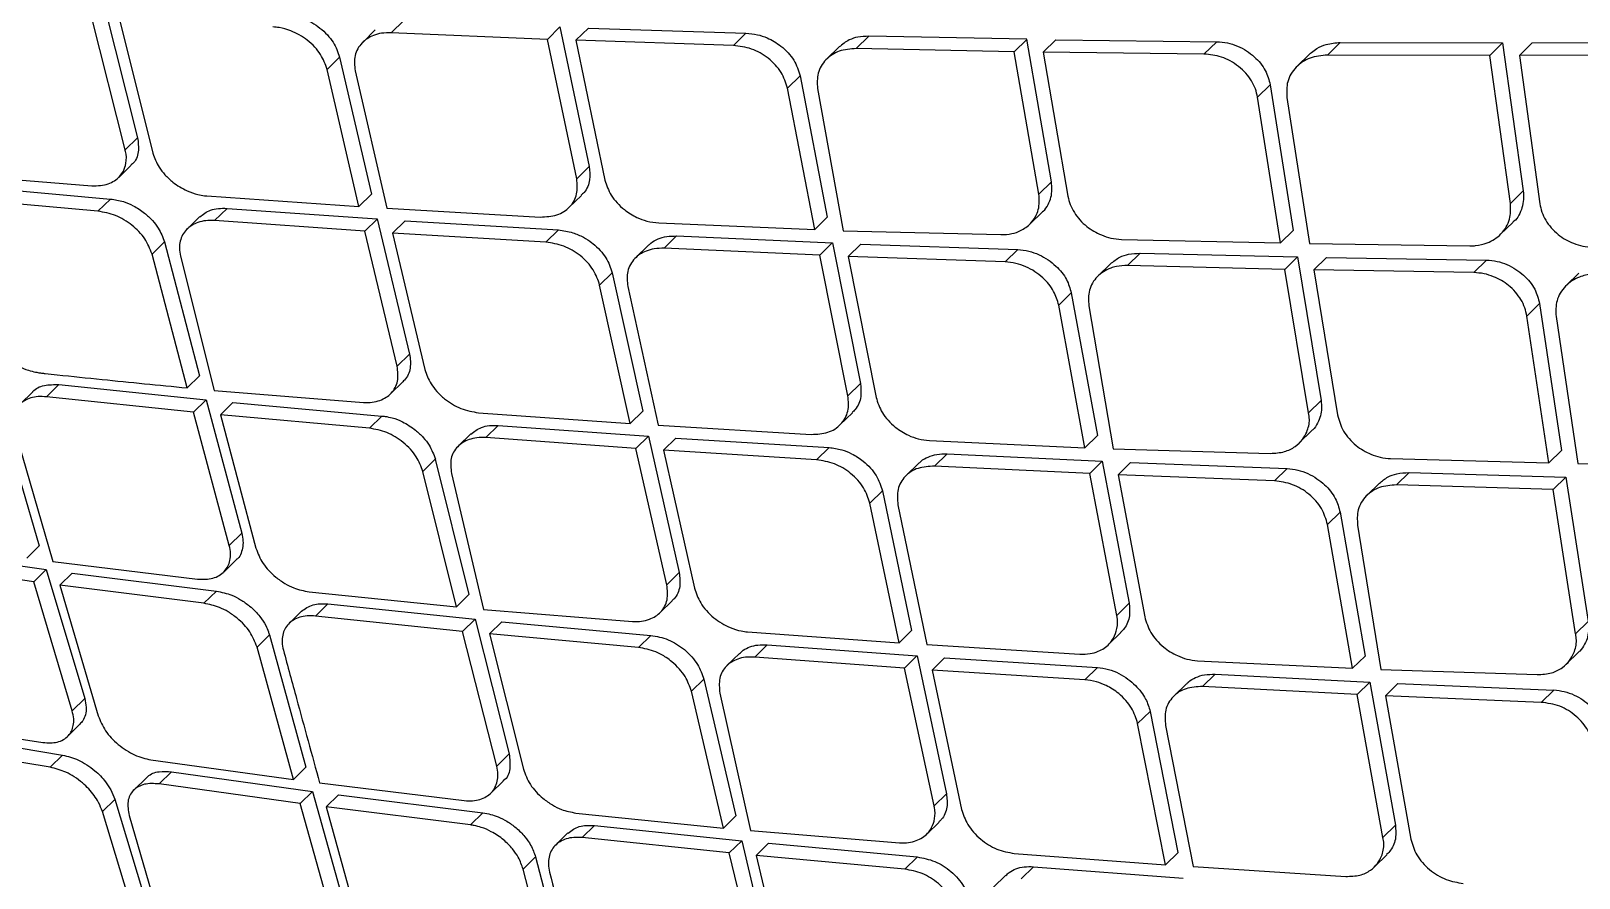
# Model space of a CAD drawing. Extents: x 525 to 613, y 487 to 635.
# Drawn here: x 597.154 to 598.756, y 582.539 to 583.415 of the extents above; entities that cross this region are included whole.
import ezdxf

# ---------------------------------------------------------------- set-up
doc = ezdxf.new("R2010")
doc.units = 0
doc.header["$MEASUREMENT"] = 0
doc.layers.add('1', color=4, linetype='Continuous')
doc.layers.add('STD TEST', color=3, linetype='Continuous')

# ---------------------------------------------------------------- blocks, each defined once
blk = doc.blocks.new('2023 VANGUARD')
at = {"layer": '1', "color": 3, "linetype": 'Continuous', "lineweight": 25}
for p, q in [((28.2915, -9.399), (28.2566, -9.2608)), ((28.2695, -9.2481), (28.3044, -9.3863)), ((28.2853, -9.2626), (28.3202, -9.4024)), ((28.5504, -9.2749), (28.5374, -9.2877)), ((28.567, -9.2778), (28.58, -9.2651)), ((28.7286, -9.2846), (28.567, -9.2778)), ((28.7286, -9.2846), (28.7416, -9.2718)), ((28.7416, -9.2718), (28.772, -9.4161)), ((28.758, -9.2856), (28.7711, -9.2729)), ((28.7711, -9.2729), (28.9341, -9.2781)), ((28.9211, -9.2909), (28.9341, -9.2781)), ((28.759, -9.4288), (28.7286, -9.2846)), ((28.9211, -9.2909), (28.758, -9.2856)), ((28.758, -9.2856), (28.7882, -9.4302)), ((29.0305, -9.2924), (29.0174, -9.3052)), ((29.0483, -9.2942), (29.0613, -9.2814)), ((29.2118, -9.2974), (29.0483, -9.2942)), ((29.2249, -9.2845), (29.0613, -9.2814)), ((29.2118, -9.2974), (29.2249, -9.2846)), ((29.2504, -9.4319), (29.2249, -9.2845)), ((29.2419, -9.2979), (29.255, -9.285)), ((29.255, -9.285), (29.4214, -9.287)), ((29.4082, -9.2999), (29.4214, -9.287)), ((29.5361, -9.3008), (29.5494, -9.2879)), ((29.5494, -9.2879), (29.7174, -9.2883)), ((29.7041, -9.3013), (29.7174, -9.2883)), ((29.7174, -9.2883), (29.7388, -9.4414)), ((29.7347, -9.3012), (29.748, -9.2882)), ((29.748, -9.2882), (29.917, -9.2877)), ((28.5135, -9.303), (28.5005, -9.3157)), ((28.5135, -9.303), (28.5465, -9.4448)), ((29.2373, -9.4447), (29.2118, -9.2974)), ((29.4082, -9.2999), (29.2419, -9.2979)), ((29.2419, -9.2979), (29.2674, -9.4469)), ((29.5176, -9.2998), (29.5044, -9.3128)), ((29.7041, -9.3013), (29.5361, -9.3008)), ((29.7256, -9.4543), (29.7041, -9.3013)), ((29.9037, -9.3007), (29.7347, -9.3012)), ((29.7347, -9.3012), (29.7559, -9.4546)), ((28.5335, -9.4574), (28.5005, -9.3157)), ((28.5296, -9.3172), (28.5623, -9.4592)), ((28.977, -9.3351), (28.9901, -9.3223)), ((28.9901, -9.3223), (29.0183, -9.4687)), ((29.0053, -9.4814), (28.977, -9.3351)), ((29.0082, -9.3355), (29.0348, -9.4825)), ((29.4769, -9.3316), (29.4637, -9.3445)), ((29.4769, -9.3316), (29.5007, -9.4823)), ((29.4876, -9.4952), (29.4637, -9.3445)), ((29.494, -9.3448), (29.5176, -9.4957)), ((28.2915, -9.399), (28.3044, -9.3863)), ((28.2848, -9.4274), (28.2977, -9.4148)), ((28.759, -9.4288), (28.772, -9.4161)), ((28.1023, -9.4237), (28.2569, -9.436)), ((28.1221, -9.4359), (28.2763, -9.4498)), ((29.2373, -9.4447), (29.2504, -9.4319)), ((28.2634, -9.4624), (28.1092, -9.4485)), ((28.2634, -9.4624), (28.2763, -9.4498)), ((28.3762, -9.4466), (28.5335, -9.4574)), ((28.5335, -9.4574), (28.5465, -9.4448)), ((28.7509, -9.4586), (28.7638, -9.446)), ((29.7256, -9.4543), (29.7388, -9.4414)), ((28.3686, -9.4681), (28.3556, -9.4808)), ((28.3841, -9.4721), (28.397, -9.4594)), ((28.397, -9.4594), (28.5525, -9.4704)), ((28.5525, -9.4705), (28.5396, -9.4831)), ((28.5525, -9.4704), (28.586, -9.6101)), ((28.5623, -9.4592), (28.7213, -9.4684)), ((29.0053, -9.4814), (29.0183, -9.4687)), ((29.228, -9.4758), (29.241, -9.463)), ((28.5396, -9.4831), (28.3841, -9.4721)), ((28.5731, -9.6227), (28.5396, -9.4831)), ((28.5683, -9.485), (28.5812, -9.4723)), ((28.727, -9.4944), (28.5683, -9.485)), ((28.5683, -9.485), (28.6018, -9.6262)), ((28.5812, -9.4723), (28.74, -9.4817)), ((28.727, -9.4944), (28.74, -9.4817)), ((28.844, -9.4745), (29.0053, -9.4814)), ((29.0348, -9.4825), (29.1978, -9.4866)), ((29.4876, -9.4952), (29.5007, -9.4823)), ((29.715, -9.4865), (29.7282, -9.4736)), ((28.3193, -9.5067), (28.3321, -9.4941)), ((28.3321, -9.494), (28.3685, -9.6325)), ((28.8328, -9.4979), (28.8198, -9.5106)), ((28.8495, -9.5007), (28.8624, -9.488)), ((29.0106, -9.5079), (28.8495, -9.5007)), ((28.8624, -9.488), (29.0236, -9.4952)), ((29.0106, -9.5079), (29.0235, -9.4952)), ((29.0236, -9.4952), (29.0527, -9.6407)), ((29.0399, -9.5091), (29.0529, -9.4963)), ((29.053, -9.4963), (29.2155, -9.5021)), ((29.2025, -9.5149), (29.2155, -9.5021)), ((29.3229, -9.4915), (29.4876, -9.4952)), ((29.5176, -9.4957), (29.6834, -9.4983)), ((28.3556, -9.6451), (28.3193, -9.5067)), ((28.3488, -9.5088), (28.3835, -9.6478)), ((29.0397, -9.6534), (29.0106, -9.5079)), ((29.0399, -9.5091), (29.0688, -9.6549)), ((29.2025, -9.5149), (29.0399, -9.5091)), ((29.3114, -9.5168), (29.2984, -9.5295)), ((29.3292, -9.5186), (29.3422, -9.5058)), ((29.492, -9.5225), (29.3292, -9.5186)), ((29.3422, -9.5058), (29.5051, -9.5096)), ((29.5051, -9.5096), (29.492, -9.5225)), ((29.5051, -9.5096), (29.5296, -9.6581)), ((29.522, -9.5231), (29.5351, -9.5102)), ((29.5351, -9.5102), (29.7007, -9.513)), ((29.6875, -9.5258), (29.7007, -9.513)), ((28.7827, -9.5388), (28.7957, -9.5261)), ((28.7957, -9.5261), (28.8273, -9.6692)), ((29.5165, -9.6708), (29.492, -9.5225)), ((29.6875, -9.5258), (29.522, -9.5231)), ((29.522, -9.5231), (29.5465, -9.6731)), ((29.7964, -9.5263), (29.7832, -9.5392)), ((28.8144, -9.6819), (28.7827, -9.5388)), ((28.8117, -9.5404), (28.8431, -9.6838)), ((29.2709, -9.5468), (29.2579, -9.5595)), ((29.2709, -9.5468), (29.298, -9.6943)), ((29.285, -9.707), (29.2579, -9.5595)), ((29.289, -9.5601), (29.3144, -9.7082)), ((29.7426, -9.5709), (29.7557, -9.558)), ((29.7557, -9.558), (29.7785, -9.7098)), ((29.7654, -9.7226), (29.7426, -9.5709)), ((29.7727, -9.5713), (29.7953, -9.7233)), ((28.5731, -9.6227), (28.586, -9.6101)), ((28.2101, -9.6543), (28.223, -9.6417)), ((28.223, -9.6417), (28.3752, -9.6576)), ((28.3556, -9.6451), (28.3685, -9.6325)), ((28.5661, -9.6514), (28.5789, -9.6388)), ((29.0527, -9.6407), (29.0397, -9.6534)), ((28.1958, -9.6491), (28.1829, -9.6618)), ((28.3623, -9.6702), (28.2101, -9.6543)), ((28.3623, -9.6702), (28.3752, -9.6576)), ((28.3752, -9.6576), (28.4122, -9.7954)), ((28.3835, -9.6478), (28.5381, -9.6601)), ((28.403, -9.6603), (28.3901, -9.6729)), ((28.403, -9.6603), (28.5572, -9.6742)), ((29.5165, -9.6708), (29.5296, -9.6581)), ((28.163, -9.6732), (28.2026, -9.8084)), ((28.3993, -9.808), (28.3623, -9.6702)), ((28.5443, -9.6868), (28.3901, -9.6729)), ((28.3901, -9.6729), (28.4269, -9.811)), ((28.5443, -9.6868), (28.5572, -9.6742)), ((28.6573, -9.6708), (28.8144, -9.6819)), ((28.8144, -9.6819), (28.8273, -9.6692)), ((29.0314, -9.6834), (29.0443, -9.6708)), ((28.1774, -9.689), (28.2167, -9.8246)), ((28.6493, -9.6927), (28.6363, -9.7054)), ((28.6649, -9.6966), (28.6777, -9.684)), ((28.6777, -9.684), (28.8331, -9.6952)), ((28.8431, -9.6838), (29.0018, -9.6932)), ((29.285, -9.707), (29.298, -9.6943)), ((29.5069, -9.7021), (29.52, -9.6893)), ((28.8202, -9.7078), (28.6649, -9.6966)), ((28.8202, -9.7078), (28.8331, -9.6952)), ((28.8522, -9.8489), (28.8202, -9.7078)), ((28.8331, -9.6952), (28.8651, -9.8362)), ((28.8488, -9.7097), (28.8617, -9.6971)), ((28.8488, -9.7097), (28.8809, -9.8524)), ((29.0073, -9.7195), (28.8488, -9.7097)), ((28.8617, -9.6971), (29.0202, -9.7068)), ((29.0073, -9.7195), (29.0202, -9.7068)), ((29.1241, -9.6997), (29.285, -9.707)), ((29.3144, -9.7082), (29.4768, -9.7129)), ((29.7654, -9.7226), (29.7785, -9.7098)), ((28.5997, -9.7316), (28.6125, -9.719)), ((28.6125, -9.7189), (28.6473, -9.859)), ((29.1127, -9.7233), (29.0997, -9.736)), ((29.1294, -9.7261), (29.1423, -9.7134)), ((29.29, -9.7337), (29.1294, -9.7261)), ((29.1423, -9.7134), (29.303, -9.721)), ((29.29, -9.7337), (29.303, -9.721)), ((29.303, -9.721), (29.3308, -9.8678)), ((29.3323, -9.7223), (29.3193, -9.735)), ((29.3323, -9.7223), (29.4943, -9.7286)), ((29.6014, -9.7183), (29.7654, -9.7226)), ((29.7953, -9.7233), (29.9603, -9.7266)), ((28.6345, -9.8716), (28.5997, -9.7316)), ((28.6292, -9.7337), (28.6623, -9.8742)), ((29.3179, -9.8805), (29.29, -9.7337)), ((29.4813, -9.7413), (29.3193, -9.735)), ((29.3193, -9.735), (29.3469, -9.882)), ((29.4813, -9.7413), (29.4943, -9.7286)), ((29.6075, -9.7455), (29.6205, -9.7327)), ((29.6205, -9.7327), (29.7827, -9.7373)), ((29.7827, -9.7373), (29.7696, -9.7501)), ((29.7827, -9.7373), (29.8061, -9.8868)), ((29.0754, -9.7517), (29.0625, -9.7644)), ((29.0754, -9.7517), (29.1056, -9.8962)), ((29.5898, -9.7437), (29.5768, -9.7564)), ((29.7696, -9.7501), (29.6075, -9.7455)), ((29.793, -9.8995), (29.7696, -9.7501)), ((29.0927, -9.9088), (29.0625, -9.7644)), ((29.0914, -9.766), (29.1213, -9.9107)), ((29.5362, -9.7865), (29.5492, -9.7737)), ((29.5492, -9.7737), (29.5751, -9.9225)), ((29.5621, -9.9352), (29.5362, -9.7865)), ((29.5672, -9.7872), (29.5913, -9.9365)), ((28.4122, -9.7954), (28.3993, -9.808)), ((28.0643, -9.8122), (28.2099, -9.833)), ((28.1897, -9.8211), (28.2026, -9.8085)), ((28.3935, -9.8356), (28.4063, -9.823)), ((28.197, -9.8456), (28.0513, -9.8248)), ((28.197, -9.8456), (28.2098, -9.833)), ((28.2099, -9.833), (28.2496, -9.9665)), ((28.2167, -9.8246), (28.3663, -9.8431)), ((28.2239, -9.8492), (28.2368, -9.8366)), ((28.2368, -9.8366), (28.386, -9.8553)), ((28.8522, -9.8489), (28.8651, -9.8362)), ((28.2367, -9.9791), (28.197, -9.8456)), ((28.3731, -9.8679), (28.2239, -9.8492)), ((28.2239, -9.8492), (28.2637, -9.9843)), ((28.3731, -9.8679), (28.386, -9.8553)), ((28.4819, -9.856), (28.6345, -9.8716)), ((28.4886, -9.8811), (28.5014, -9.8685)), ((28.5014, -9.8685), (28.6537, -9.8843)), ((28.6345, -9.8716), (28.6473, -9.859)), ((28.8449, -9.8778), (28.8577, -9.8653)), ((29.3179, -9.8805), (29.3308, -9.8678)), ((28.4741, -9.8761), (28.4612, -9.8888)), ((28.6408, -9.897), (28.4886, -9.8811)), ((28.6408, -9.897), (28.6537, -9.8844)), ((28.6537, -9.8844), (28.689, -10.0238)), ((28.6623, -9.8742), (28.8168, -9.8866)), ((28.6686, -9.8996), (28.6815, -9.8871)), ((28.6815, -9.8871), (28.8356, -9.9011)), ((29.793, -9.8995), (29.8061, -9.8868)), ((28.428, -9.9132), (28.4408, -9.9006)), ((28.4408, -9.9006), (28.4786, -10.0376)), ((28.6762, -10.0364), (28.6408, -9.897)), ((28.6686, -9.8996), (28.7037, -10.0394)), ((28.8228, -9.9137), (28.6686, -9.8996)), ((28.8228, -9.9137), (28.8356, -9.9011)), ((28.9358, -9.8975), (29.0927, -9.9088)), ((29.0927, -9.9088), (29.1056, -9.8962)), ((29.3093, -9.9107), (29.3222, -9.8982)), ((28.4658, -10.0502), (28.428, -9.9132)), ((28.9432, -9.9235), (28.956, -9.9109)), ((28.956, -9.9109), (29.1112, -9.9224)), ((29.1213, -9.9107), (29.2797, -9.9206)), ((29.7832, -9.931), (29.7963, -9.9182)), ((28.9274, -9.9197), (28.9145, -9.9324)), ((29.0983, -9.935), (28.9432, -9.9235)), ((29.1111, -9.9224), (29.0983, -9.935)), ((29.1288, -10.0775), (29.0983, -9.935)), ((29.1112, -9.9224), (29.1417, -10.0649)), ((29.1268, -9.937), (29.1397, -9.9243)), ((29.1397, -9.9243), (29.2979, -9.9344)), ((29.2849, -9.9471), (29.2979, -9.9344)), ((29.4017, -9.9273), (29.5621, -9.9352)), ((29.5621, -9.9352), (29.5751, -9.9225)), ((28.8776, -9.9589), (28.8905, -9.9463)), ((28.8905, -9.9463), (28.9236, -10.0879)), ((29.2849, -9.9471), (29.1268, -9.937)), ((29.1268, -9.937), (29.1574, -10.0811)), ((29.39, -9.9512), (29.377, -9.964)), ((29.4067, -9.954), (29.4197, -9.9413)), ((29.4197, -9.9413), (29.5798, -9.9494)), ((29.5669, -9.9621), (29.5798, -9.9494)), ((29.5798, -9.9494), (29.6064, -10.0975)), ((29.5913, -9.9365), (29.7532, -9.9417)), ((29.5961, -9.9635), (29.609, -9.9508)), ((29.609, -9.9508), (29.7704, -9.9577)), ((28.2367, -9.9791), (28.2496, -9.9665)), ((28.9108, -10.1004), (28.8776, -9.9589)), ((28.9071, -9.961), (28.9387, -10.1031)), ((29.5669, -9.9621), (29.4067, -9.954)), ((29.5934, -10.1102), (29.5669, -9.9621)), ((29.5961, -9.9635), (29.6224, -10.1118)), ((29.7574, -9.9704), (29.5961, -9.9635)), ((29.7574, -9.9704), (29.7704, -9.9577)), ((29.3396, -9.9924), (29.3525, -9.9798)), ((29.3526, -9.9798), (29.3813, -10.1257)), ((28.0621, -9.9895), (28.2064, -10.0119)), ((28.2319, -10.0056), (28.2447, -9.9931)), ((29.3685, -10.1383), (29.3396, -9.9924)), ((29.3684, -9.9942), (29.397, -10.1403)), ((28.2138, -10.0375), (28.0698, -10.0135)), ((28.0827, -10.0009), (28.2267, -10.0249)), ((28.2138, -10.0375), (28.2267, -10.0249)), ((28.3181, -10.0299), (28.4658, -10.0502)), ((28.689, -10.0238), (28.6762, -10.0364)), ((28.3267, -10.0547), (28.3396, -10.0421)), ((28.3396, -10.0421), (28.4855, -10.0625)), ((28.4658, -10.0502), (28.4786, -10.0376)), ((28.3135, -10.0484), (28.3005, -10.0611)), ((28.4727, -10.0751), (28.3267, -10.0547)), ((28.4727, -10.0751), (28.4855, -10.0625)), ((28.4855, -10.0625), (28.5234, -10.1979)), ((28.4928, -10.0537), (28.6425, -10.072)), ((28.6699, -10.0644), (28.6827, -10.0518)), ((28.268, -10.0834), (28.2808, -10.0708)), ((28.2809, -10.0707), (28.3215, -10.205)), ((28.5105, -10.2104), (28.4727, -10.0751)), ((28.4996, -10.0786), (28.5125, -10.0661)), ((28.4996, -10.0786), (28.5375, -10.2156)), ((28.6491, -10.0972), (28.4996, -10.0786)), ((28.5125, -10.0661), (28.6619, -10.0846)), ((29.1288, -10.0775), (29.1417, -10.0649)), ((28.3086, -10.2176), (28.268, -10.0834)), ((28.2956, -10.0873), (28.3347, -10.2221)), ((28.6491, -10.0972), (28.6619, -10.0846)), ((28.7582, -10.0849), (28.9108, -10.1004)), ((28.9108, -10.1004), (28.9236, -10.0879)), ((29.1212, -10.1067), (29.134, -10.0942)), ((28.7499, -10.1055), (28.7371, -10.1181)), ((28.7646, -10.1103), (28.7774, -10.0977)), ((28.9169, -10.1261), (28.7646, -10.1103)), ((28.7774, -10.0977), (28.9297, -10.1135)), ((28.9387, -10.1031), (29.0931, -10.1156)), ((29.6064, -10.0975), (29.5935, -10.1102)), ((28.9169, -10.1261), (28.9297, -10.1135)), ((28.9506, -10.2672), (28.9169, -10.1261)), ((28.9297, -10.1135), (28.9634, -10.2546)), ((28.9575, -10.1162), (28.9447, -10.1288)), ((28.9575, -10.1162), (29.1115, -10.1303)), ((29.2119, -10.1267), (29.3685, -10.1383)), ((29.3685, -10.1383), (29.3814, -10.1257)), ((28.7163, -10.1303), (28.7035, -10.1429)), ((28.7395, -10.2817), (28.7035, -10.1429)), ((28.7163, -10.1303), (28.7523, -10.2691)), ((29.0987, -10.1429), (28.9447, -10.1288)), ((28.9447, -10.1288), (28.9781, -10.2702)), ((29.0987, -10.1429), (29.1115, -10.1304)), ((29.2189, -10.153), (29.2318, -10.1404)), ((29.2318, -10.1404), (29.3866, -10.1521)), ((29.397, -10.1403), (29.555, -10.1505)), ((29.5846, -10.1406), (29.5974, -10.1281)), ((29.2031, -10.1493), (29.1902, -10.1619))]:
    blk.add_line(p, q, dxfattribs=at)
for points, knots in [([(26.924, -9.4849), (26.9705, -9.4722), (27.064, -9.4468), (27.235, -9.3957), (27.4254, -9.3366), (27.6352, -9.2701), (27.8617, -9.1978), (28.1459, -9.1075), (28.4939, -8.9983), (28.9093, -8.8732), (29.3439, -8.7476), (29.6455, -8.6689), (29.7965, -8.6294)], [0, 0, 0, 0, 0.080977, 0.162706, 0.245456, 0.32577, 0.407713, 0.491267, 0.616464, 0.743326, 0.871464, 1, 1, 1, 1]), ([(28.4573, -9.2591), (28.4636, -9.26), (28.4761, -9.2618), (28.4911, -9.2707), (28.5009, -9.2797), (28.5089, -9.2897), (28.5117, -9.2978), (28.5135, -9.303)], [0, 0, 0, 0, 0.250691, 0.500652, 0.636001, 0.764461, 1, 1, 1, 1]), ([(28.5005, -9.3157), (28.4987, -9.3104), (28.4959, -9.3024), (28.4879, -9.2924), (28.478, -9.2833), (28.4652, -9.2761), (28.4527, -9.2725), (28.4466, -9.2719), (28.4443, -9.2717)], [0, 0, 0, 0, 0.236513, 0.364992, 0.500041, 0.749166, 0.908756, 1, 1, 1, 1]), ([(28.567, -9.2778), (28.5636, -9.2778), (28.5571, -9.2779), (28.5463, -9.2809), (28.5376, -9.2865), (28.532, -9.2943), (28.5282, -9.3036), (28.529, -9.3118), (28.5296, -9.3172)], [0, 0, 0, 0, 0.142257, 0.2731568, 0.5001566, 0.6269224, 0.7525806, 1, 1, 1, 1]), ([(28.9341, -9.2781), (28.9381, -9.2785), (28.9455, -9.2792), (28.9579, -9.2835), (28.969, -9.2899), (28.9778, -9.2983), (28.9858, -9.3084), (28.9884, -9.3168), (28.9901, -9.3223)], [0, 0, 0, 0, 0.157993, 0.294592, 0.502882, 0.632667, 0.758855, 1, 1, 1, 1]), ([(28.977, -9.3351), (28.9753, -9.3295), (28.9727, -9.3211), (28.9647, -9.3109), (28.955, -9.3019), (28.94, -9.2933), (28.9274, -9.2917), (28.9211, -9.2909)], [0, 0, 0, 0, 0.243078, 0.370062, 0.500522, 0.749804, 1, 1, 1, 1]), ([(29.0483, -9.2942), (29.0422, -9.2946), (29.0301, -9.2956), (29.0182, -9.3035), (29.0117, -9.312), (29.0075, -9.3218), (29.0079, -9.3301), (29.0082, -9.3355)], [0, 0, 0, 0, 0.249598, 0.499426, 0.630829, 0.758126, 1, 1, 1, 1]), ([(29.0613, -9.2814), (29.0575, -9.2815), (29.0504, -9.2818), (29.0395, -9.2853), (29.0339, -9.2898), (29.0306, -9.2925)], [0, 0, 0, 0, 0.322363, 0.60017, 1, 1, 1, 1]), ([(29.4214, -9.287), (29.4251, -9.2873), (29.4323, -9.2878), (29.4429, -9.2912), (29.4523, -9.2962), (29.4628, -9.3042), (29.4727, -9.3161), (29.4756, -9.3266), (29.4769, -9.3316)], [0, 0, 0, 0, 0.147132, 0.287727, 0.4219, 0.549785, 0.786245, 1, 1, 1, 1]), ([(29.5176, -9.2999), (29.5182, -9.2993), (29.5205, -9.2971), (29.526, -9.2933), (29.5357, -9.2889), (29.5444, -9.2882), (29.5494, -9.2879)], [0, 0, 0, 0, 0.079049, 0.287004, 0.594122, 1, 1, 1, 1]), ([(29.4637, -9.3445), (29.4631, -9.3416), (29.4618, -9.3358), (29.4576, -9.3273), (29.4517, -9.3194), (29.4443, -9.3125), (29.4357, -9.3068), (29.4237, -9.3013), (29.4143, -9.3004), (29.4082, -9.2999)], [0, 0, 0, 0, 0.123877, 0.248443, 0.374008, 0.50468, 0.635032, 0.761088, 1, 1, 1, 1]), ([(29.5361, -9.3008), (29.5299, -9.3014), (29.5175, -9.3027), (29.505, -9.3111), (29.4981, -9.3202), (29.4935, -9.3305), (29.4938, -9.3392), (29.494, -9.3448)], [0, 0, 0, 0, 0.249672, 0.499176, 0.634451, 0.763062, 1, 1, 1, 1]), ([(28.3044, -9.3863), (28.305, -9.3913), (28.3061, -9.4012), (28.3025, -9.4112), (28.2979, -9.4141), (28.2974, -9.4144)], [0, 0, 0, 0, 0.460628, 0.933998, 1, 1, 1, 1]), ([(28.2569, -9.436), (28.26, -9.436), (28.266, -9.4361), (28.2764, -9.4337), (28.2846, -9.4285), (28.2902, -9.4206), (28.2929, -9.4121), (28.2931, -9.4039), (28.2916, -9.3995), (28.2915, -9.399)], [0, 0, 0, 0, 0.133242, 0.261067, 0.499663, 0.625182, 0.774525, 0.975793, 1, 1, 1, 1]), ([(28.3202, -9.4024), (28.322, -9.4073), (28.3248, -9.415), (28.3327, -9.425), (28.3421, -9.4338), (28.354, -9.441), (28.3654, -9.445), (28.3721, -9.4462), (28.3751, -9.4465), (28.3759, -9.4466), (28.3761, -9.4466), (28.3762, -9.4466), (28.3762, -9.4466), (28.3762, -9.4466)], [0, 0, 0, 0, 0.22443, 0.355991, 0.499956, 0.716941, 0.872822, 0.967245, 0.99134, 0.997599, 0.999282, 0.999911, 1, 1, 1, 1]), ([(28.772, -9.4161), (28.7724, -9.4208), (28.7734, -9.4306), (28.7691, -9.4407), (28.7646, -9.4449), (28.7636, -9.4458)], [0, 0, 0, 0, 0.41105, 0.870254, 1, 1, 1, 1]), ([(28.7213, -9.4684), (28.7272, -9.4681), (28.7391, -9.4675), (28.7504, -9.4601), (28.7564, -9.4519), (28.7602, -9.4424), (28.7595, -9.4343), (28.759, -9.4288)], [0, 0, 0, 0, 0.249735, 0.499416, 0.628427, 0.75497, 1, 1, 1, 1]), ([(28.7882, -9.4302), (28.7899, -9.4355), (28.7926, -9.4437), (28.8006, -9.4539), (28.8093, -9.462), (28.8199, -9.4685), (28.8322, -9.4732), (28.8398, -9.474), (28.844, -9.4745)], [0, 0, 0, 0, 0.237467, 0.365724, 0.49983, 0.691263, 0.831063, 1, 1, 1, 1]), ([(29.2409, -9.4628), (29.2412, -9.4626), (29.2439, -9.4608), (29.2469, -9.4556), (29.2513, -9.4458), (29.2508, -9.4374), (29.2504, -9.4319)], [0, 0, 0, 0, 0.032351, 0.290195, 0.537577, 1, 1, 1, 1]), ([(28.2763, -9.4498), (28.2808, -9.4504), (28.2887, -9.4516), (28.3008, -9.4569), (28.3111, -9.4635), (28.3197, -9.4716), (28.3276, -9.4816), (28.3304, -9.4893), (28.3322, -9.494)], [0, 0, 0, 0, 0.184004, 0.325788, 0.500494, 0.645803, 0.777626, 1, 1, 1, 1]), ([(29.1978, -9.4866), (29.2018, -9.4865), (29.2091, -9.4861), (29.2198, -9.4823), (29.2283, -9.4763), (29.234, -9.4685), (29.2381, -9.4586), (29.2377, -9.4502), (29.2374, -9.4447)], [0, 0, 0, 0, 0.165221, 0.303761, 0.500081, 0.633304, 0.761114, 1, 1, 1, 1]), ([(29.2674, -9.4469), (29.2681, -9.4498), (29.2695, -9.4555), (29.2738, -9.4638), (29.2797, -9.4716), (29.2887, -9.4801), (29.2999, -9.4865), (29.3123, -9.4906), (29.3192, -9.4912), (29.3229, -9.4915)], [0, 0, 0, 0, 0.124828, 0.249767, 0.375015, 0.500596, 0.721554, 0.853679, 1, 1, 1, 1]), ([(29.6834, -9.4983), (29.6841, -9.4983), (29.6861, -9.4983), (29.6923, -9.4978), (29.7034, -9.4953), (29.7145, -9.4881), (29.7214, -9.4789), (29.7259, -9.4685), (29.7257, -9.4599), (29.7256, -9.4543)], [0, 0, 0, 0, 0.026857, 0.077648, 0.250598, 0.499463, 0.636584, 0.765781, 1, 1, 1, 1]), ([(29.7388, -9.4414), (29.739, -9.4444), (29.7395, -9.4504), (29.737, -9.4613), (29.7334, -9.47), (29.7284, -9.4732), (29.7281, -9.4734)], [0, 0, 0, 0, 0.248181, 0.492453, 0.968851, 1, 1, 1, 1]), ([(29.7559, -9.4546), (29.7565, -9.4575), (29.7577, -9.4633), (29.7618, -9.4718), (29.7675, -9.4797), (29.7767, -9.4886), (29.7881, -9.4951), (29.8006, -9.4989), (29.8074, -9.4994), (29.8109, -9.4996)], [0, 0, 0, 0, 0.123177, 0.247543, 0.37343, 0.501003, 0.729429, 0.859513, 1, 1, 1, 1]), ([(28.3193, -9.5067), (28.3172, -9.5013), (28.313, -9.4905), (28.2991, -9.4763), (28.2817, -9.4657), (28.2695, -9.4635), (28.2634, -9.4624)], [0, 0, 0, 0, 0.250063, 0.499974, 0.749964, 1, 1, 1, 1]), ([(28.3688, -9.4683), (28.3722, -9.4656), (28.3776, -9.4614), (28.3879, -9.4592), (28.3939, -9.4594), (28.397, -9.4594)], [0, 0, 0, 0, 0.464569, 0.730359, 1, 1, 1, 1]), ([(28.3841, -9.4721), (28.3809, -9.472), (28.3749, -9.4718), (28.3644, -9.4743), (28.354, -9.4807), (28.3485, -9.4909), (28.3474, -9.5007), (28.3483, -9.5061), (28.3488, -9.5088)], [0, 0, 0, 0, 0.134087, 0.262243, 0.500012, 0.745247, 0.871525, 1, 1, 1, 1]), ([(28.74, -9.4817), (28.745, -9.4824), (28.7538, -9.4836), (28.7655, -9.4889), (28.7722, -9.4931), (28.778, -9.4977), (28.7833, -9.5027), (28.7912, -9.5127), (28.7939, -9.5208), (28.7957, -9.5261)], [0, 0, 0, 0, 0.203402, 0.355207, 0.485555, 0.503034, 0.636392, 0.763792, 1, 1, 1, 1]), ([(28.7827, -9.5388), (28.781, -9.5335), (28.7782, -9.5253), (28.7702, -9.5152), (28.7605, -9.5061), (28.7456, -9.4973), (28.7332, -9.4954), (28.727, -9.4944)], [0, 0, 0, 0, 0.238721, 0.36685, 0.500578, 0.749925, 1, 1, 1, 1]), ([(28.8495, -9.5007), (28.846, -9.5008), (28.8394, -9.5008), (28.8286, -9.5039), (28.82, -9.5095), (28.8143, -9.5173), (28.8104, -9.5267), (28.8112, -9.5349), (28.8117, -9.5404)], [0, 0, 0, 0, 0.144943, 0.276738, 0.50013, 0.627808, 0.753783, 1, 1, 1, 1]), ([(28.833, -9.498), (28.8339, -9.4971), (28.8367, -9.4942), (28.8431, -9.4908), (28.8521, -9.4881), (28.8589, -9.4881), (28.8624, -9.488)], [0, 0, 0, 0, 0.134156, 0.410143, 0.698719, 1, 1, 1, 1]), ([(29.2155, -9.5021), (29.2193, -9.5024), (29.2267, -9.5032), (29.2374, -9.507), (29.2469, -9.5123), (29.2572, -9.5206), (29.2667, -9.5322), (29.2696, -9.5421), (29.2709, -9.5467)], [0, 0, 0, 0, 0.152991, 0.29791, 0.43481, 0.563751, 0.797063, 1, 1, 1, 1]), ([(29.2579, -9.5595), (29.2565, -9.5547), (29.2535, -9.5445), (29.2437, -9.5327), (29.2333, -9.5246), (29.2239, -9.5195), (29.2134, -9.5158), (29.2062, -9.5152), (29.2025, -9.5149)], [0, 0, 0, 0, 0.210764, 0.446652, 0.57493, 0.709868, 0.851537, 1, 1, 1, 1]), ([(29.3292, -9.5186), (29.3252, -9.5187), (29.3191, -9.5189), (29.3081, -9.5222), (29.2991, -9.5278), (29.2926, -9.5364), (29.2883, -9.5463), (29.2887, -9.5546), (29.289, -9.5601)], [0, 0, 0, 0, 0.16232, 0.250233, 0.499804, 0.631995, 0.759503, 1, 1, 1, 1]), ([(29.3115, -9.5169), (29.3146, -9.5143), (29.32, -9.5099), (29.3307, -9.5063), (29.3382, -9.506), (29.3422, -9.5058)], [0, 0, 0, 0, 0.374124, 0.658872, 1, 1, 1, 1]), ([(29.7007, -9.513), (29.7043, -9.5132), (29.7115, -9.5138), (29.7218, -9.5172), (29.7312, -9.5222), (29.7416, -9.5302), (29.7516, -9.5422), (29.7544, -9.5529), (29.7557, -9.558)], [0, 0, 0, 0, 0.144953, 0.28398, 0.417204, 0.544767, 0.782469, 1, 1, 1, 1]), ([(29.7426, -9.5709), (29.7419, -9.568), (29.7407, -9.5622), (29.7366, -9.5537), (29.7308, -9.5458), (29.7218, -9.5371), (29.7105, -9.5306), (29.698, -9.5266), (29.6911, -9.5261), (29.6875, -9.5258)], [0, 0, 0, 0, 0.123839, 0.248398, 0.373971, 0.500845, 0.725447, 0.856552, 1, 1, 1, 1]), ([(29.8148, -9.5274), (29.8148, -9.5274), (29.8146, -9.5274), (29.8141, -9.5274), (29.8125, -9.5274), (29.8064, -9.5277), (29.795, -9.5303), (29.7838, -9.5376), (29.7769, -9.5467), (29.7723, -9.5571), (29.7725, -9.5657), (29.7727, -9.5713)], [0, 0, 0, 0, 0.002153, 0.0061082, 0.0194249, 0.0676742, 0.2501264, 0.4993946, 0.6354523, 0.7643021, 1, 1, 1, 1]), ([(28.1476, -9.585), (28.148, -9.5861), (28.149, -9.5893), (28.1519, -9.5956), (28.158, -9.6048), (28.168, -9.6147), (28.1799, -9.6224), (28.1903, -9.6268), (28.1979, -9.6287), (28.2017, -9.6293), (28.2031, -9.6296)], [0, 0, 0, 0, 0.052846, 0.153889, 0.30299, 0.499941, 0.688231, 0.834397, 0.938321, 1, 1, 1, 1]), ([(28.586, -9.6101), (28.5866, -9.615), (28.5877, -9.6251), (28.5835, -9.6346), (28.5794, -9.6381), (28.5788, -9.6387)], [0, 0, 0, 0, 0.449963, 0.91971, 1, 1, 1, 1]), ([(28.2031, -9.6295), (28.2037, -9.6296), (28.2056, -9.6299), (28.2116, -9.6306), (28.2324, -9.6328), (28.2814, -9.6378), (28.3263, -9.6422), (28.3556, -9.6451)], [0, 0, 0, 0, 0.012803, 0.037084, 0.120103, 0.423995, 1, 1, 1, 1]), ([(28.5381, -9.6601), (28.5412, -9.6602), (28.5473, -9.6603), (28.5577, -9.6577), (28.5679, -9.6512), (28.5749, -9.6386), (28.5737, -9.628), (28.5731, -9.6227)], [0, 0, 0, 0, 0.135244, 0.263916, 0.500707, 0.749223, 1, 1, 1, 1]), ([(28.6018, -9.6262), (28.6035, -9.6312), (28.6063, -9.639), (28.6141, -9.6491), (28.624, -9.6585), (28.6389, -9.6676), (28.6512, -9.6698), (28.6573, -9.6708)], [0, 0, 0, 0, 0.227634, 0.358664, 0.500727, 0.750212, 1, 1, 1, 1]), ([(28.1958, -9.6492), (28.1959, -9.6491), (28.1985, -9.6457), (28.2072, -9.6416), (28.2178, -9.6417), (28.223, -9.6417)], [0, 0, 0, 0, 0.005787, 0.51287, 1, 1, 1, 1]), ([(29.0527, -9.6407), (29.0531, -9.6453), (29.054, -9.655), (29.0497, -9.6652), (29.0452, -9.6696), (29.0441, -9.6707)], [0, 0, 0, 0, 0.397944, 0.852826, 1, 1, 1, 1]), ([(28.2101, -9.6543), (28.2072, -9.6542), (28.2014, -9.6538), (28.1913, -9.6557), (28.1813, -9.6616), (28.1764, -9.6714), (28.1756, -9.6808), (28.1768, -9.6863), (28.1774, -9.689)], [0, 0, 0, 0, 0.127348, 0.253245, 0.499893, 0.735335, 0.864115, 1, 1, 1, 1]), ([(29.0018, -9.6932), (29.0077, -9.693), (29.0195, -9.6924), (29.0309, -9.6849), (29.037, -9.6766), (29.0409, -9.6671), (29.0402, -9.6588), (29.0397, -9.6534)], [0, 0, 0, 0, 0.249656, 0.499345, 0.62958, 0.756549, 1, 1, 1, 1]), ([(29.0688, -9.6549), (29.0705, -9.6603), (29.0732, -9.6686), (29.0811, -9.6788), (29.0899, -9.6872), (29.1007, -9.6938), (29.113, -9.6984), (29.1202, -9.6992), (29.1241, -9.6997)], [0, 0, 0, 0, 0.239333, 0.367149, 0.499923, 0.705308, 0.841585, 1, 1, 1, 1]), ([(29.5296, -9.6581), (29.5299, -9.6635), (29.5303, -9.6719), (29.526, -9.6817), (29.5229, -9.687), (29.5202, -9.6889), (29.5199, -9.6891)], [0, 0, 0, 0, 0.457713, 0.70534, 0.965135, 1, 1, 1, 1]), ([(28.5572, -9.6742), (28.5576, -9.6742), (28.5587, -9.6743), (28.5623, -9.6748), (28.5691, -9.6762), (28.58, -9.6804), (28.5912, -9.6876), (28.6002, -9.6961), (28.608, -9.7062), (28.6108, -9.714), (28.6126, -9.7189)], [0, 0, 0, 0, 0.017178, 0.047369, 0.14671, 0.297869, 0.500602, 0.642128, 0.772677, 1, 1, 1, 1]), ([(29.4768, -9.7129), (29.4819, -9.7126), (29.4914, -9.712), (29.5026, -9.7064), (29.5102, -9.6991), (29.5155, -9.6898), (29.5181, -9.6798), (29.5169, -9.6731), (29.5165, -9.6708)], [0, 0, 0, 0, 0.210151, 0.395998, 0.557497, 0.694629, 0.895226, 1, 1, 1, 1]), ([(29.5465, -9.6731), (29.5481, -9.6788), (29.5505, -9.6875), (29.5584, -9.6978), (29.5674, -9.7066), (29.5787, -9.7132), (29.591, -9.7173), (29.5979, -9.7179), (29.6014, -9.7183)], [0, 0, 0, 0, 0.244425, 0.371, 0.50018, 0.724821, 0.856181, 1, 1, 1, 1]), ([(28.5997, -9.7316), (28.5978, -9.7264), (28.5949, -9.7184), (28.587, -9.7084), (28.5773, -9.6993), (28.5625, -9.6902), (28.5504, -9.6879), (28.5443, -9.6868)], [0, 0, 0, 0, 0.237274, 0.365804, 0.500621, 0.750216, 1, 1, 1, 1]), ([(28.6495, -9.693), (28.6529, -9.6903), (28.6582, -9.686), (28.6685, -9.6838), (28.6746, -9.6839), (28.6777, -9.684)], [0, 0, 0, 0, 0.4546771, 0.7246121, 1, 1, 1, 1]), ([(30.4801, -13.1596), (30.0519, -12.7402), (29.3937, -12.0955), (28.1959, -10.9459), (27.4291, -10.2133), (26.8949, -9.7029)], [0, 0, 0, 0, 0.360925, 0.55487, 1, 1, 1, 1]), ([(28.6649, -9.6966), (28.6617, -9.6965), (28.6556, -9.6964), (28.6451, -9.6989), (28.6347, -9.7053), (28.6275, -9.7178), (28.6287, -9.7283), (28.6292, -9.7337)], [0, 0, 0, 0, 0.135971, 0.264876, 0.50069, 0.747833, 1, 1, 1, 1]), ([(29.0202, -9.7068), (29.0246, -9.7074), (29.0324, -9.7084), (29.0446, -9.7134), (29.0548, -9.7199), (29.0631, -9.7279), (29.071, -9.7381), (29.0737, -9.7463), (29.0754, -9.7517)], [0, 0, 0, 0, 0.177496, 0.320282, 0.500926, 0.633442, 0.760916, 1, 1, 1, 1]), ([(26.8663, -9.7116), (26.937, -9.7812), (27.0812, -9.923), (27.2872, -10.1253), (27.4722, -10.3069), (27.6216, -10.4534), (27.7474, -10.5767), (27.8647, -10.6918), (27.9896, -10.8141), (28.1434, -10.965), (28.3305, -11.1483), (28.5539, -11.3673), (28.7978, -11.6064), (29.1727, -11.974), (29.664, -12.4562), (30.258, -13.0407), (30.9241, -13.6973), (31.6654, -14.4298), (32.3021, -15.0605), (32.756, -15.5099), (33.0391, -15.7902), (33.347, -16.0949), (33.6662, -16.4106), (33.8829, -16.6245), (33.9883, -16.7285)], [0, 0, 0, 0, 0.029767, 0.060688, 0.086611, 0.107534, 0.123455, 0.139475, 0.15683, 0.175896, 0.204115, 0.235405, 0.26976, 0.306593, 0.392938, 0.476282, 0.556631, 0.673578, 0.789035, 0.825555, 0.865273, 0.90861, 0.955567, 1, 1, 1, 1]), ([(29.0625, -9.7644), (29.0607, -9.759), (29.058, -9.7507), (29.0501, -9.7405), (29.0405, -9.7313), (29.0258, -9.7224), (29.0134, -9.7205), (29.0073, -9.7195)], [0, 0, 0, 0, 0.240696, 0.368346, 0.500613, 0.7499, 1, 1, 1, 1]), ([(29.1294, -9.7261), (29.1235, -9.7264), (29.1116, -9.727), (29.1002, -9.7345), (29.0941, -9.7428), (29.0902, -9.7523), (29.0909, -9.7606), (29.0914, -9.766)], [0, 0, 0, 0, 0.249689, 0.49936, 0.628322, 0.754861, 1, 1, 1, 1]), ([(29.1129, -9.7234), (29.1137, -9.7226), (29.1164, -9.7197), (29.1227, -9.7163), (29.1318, -9.7135), (29.1388, -9.7134), (29.1423, -9.7134)], [0, 0, 0, 0, 0.117892, 0.397241, 0.691249, 1, 1, 1, 1]), ([(29.5362, -9.7865), (29.5345, -9.7808), (29.532, -9.7722), (29.5242, -9.7618), (29.5147, -9.7527), (29.5, -9.7439), (29.4875, -9.7422), (29.4813, -9.7413)], [0, 0, 0, 0, 0.245744, 0.372149, 0.500747, 0.749895, 1, 1, 1, 1]), ([(29.4943, -9.7286), (29.498, -9.7289), (29.5052, -9.7296), (29.5157, -9.7334), (29.5251, -9.7387), (29.5354, -9.7469), (29.545, -9.7587), (29.5479, -9.7689), (29.5492, -9.7737)], [0, 0, 0, 0, 0.149618, 0.292113, 0.427546, 0.555988, 0.791212, 1, 1, 1, 1]), ([(29.5899, -9.7438), (29.5927, -9.7414), (29.5979, -9.7371), (29.6085, -9.7333), (29.6162, -9.7329), (29.6205, -9.7327)], [0, 0, 0, 0, 0.346753, 0.63818, 1, 1, 1, 1]), ([(29.6075, -9.7455), (29.6015, -9.746), (29.5894, -9.7468), (29.5775, -9.7548), (29.5709, -9.7634), (29.5666, -9.7733), (29.5669, -9.7817), (29.5672, -9.7872)], [0, 0, 0, 0, 0.249719, 0.499151, 0.632688, 0.760764, 1, 1, 1, 1]), ([(28.4122, -9.7954), (28.4128, -9.7981), (28.4139, -9.8036), (28.4128, -9.8132), (28.4105, -9.8206), (28.4063, -9.8229), (28.4063, -9.823)], [0, 0, 0, 0, 0.252566, 0.501932, 0.989036, 1, 1, 1, 1]), ([(28.3663, -9.8431), (28.3719, -9.8431), (28.3831, -9.8433), (28.395, -9.8357), (28.4001, -9.8258), (28.401, -9.8162), (28.3999, -9.8108), (28.3993, -9.808)], [0, 0, 0, 0, 0.25263, 0.499394, 0.738901, 0.866864, 1, 1, 1, 1]), ([(28.4269, -9.811), (28.4289, -9.8163), (28.4331, -9.827), (28.445, -9.8395), (28.4564, -9.8474), (28.4681, -9.8534), (28.4766, -9.855), (28.4819, -9.856)], [0, 0, 0, 0, 0.249635, 0.499222, 0.644571, 0.776627, 1, 1, 1, 1]), ([(28.8651, -9.8362), (28.8656, -9.8411), (28.8667, -9.8511), (28.8625, -9.8608), (28.8583, -9.8645), (28.8576, -9.8651)], [0, 0, 0, 0, 0.437553, 0.903293, 1, 1, 1, 1]), ([(28.8168, -9.8866), (28.82, -9.8867), (28.8261, -9.8868), (28.8365, -9.8842), (28.8468, -9.8776), (28.8539, -9.8649), (28.8528, -9.8542), (28.8522, -9.8489)], [0, 0, 0, 0, 0.137589, 0.267052, 0.50074, 0.751138, 1, 1, 1, 1]), ([(28.8809, -9.8524), (28.8826, -9.8575), (28.8853, -9.8655), (28.8931, -9.8757), (28.8981, -9.8806), (28.9009, -9.8829), (28.906, -9.887), (28.9154, -9.8927), (28.9276, -9.8966), (28.9336, -9.8972), (28.9358, -9.8975)], [0, 0, 0, 0, 0.232184, 0.361864, 0.499924, 0.500138, 0.500167, 0.749334, 0.906248, 1, 1, 1, 1]), ([(28.428, -9.9132), (28.4259, -9.9079), (28.4217, -9.8972), (28.4098, -9.8847), (28.3986, -9.8768), (28.3869, -9.8708), (28.3785, -9.869), (28.3731, -9.8679)], [0, 0, 0, 0, 0.249597, 0.49915, 0.643396, 0.775169, 1, 1, 1, 1]), ([(28.386, -9.8553), (28.3913, -9.8564), (28.3998, -9.8582), (28.4114, -9.8642), (28.4217, -9.8714), (28.4307, -9.8806), (28.4367, -9.8899), (28.4395, -9.8963), (28.4405, -9.8995), (28.4408, -9.9006)], [0, 0, 0, 0, 0.225381, 0.356643, 0.499895, 0.697692, 0.847107, 0.947924, 1, 1, 1, 1]), ([(28.4741, -9.8762), (28.4777, -9.8735), (28.485, -9.8682), (28.4959, -9.8684), (28.5014, -9.8685)], [0, 0, 0, 0, 0.5034107, 1, 1, 1, 1]), ([(29.3309, -9.8678), (29.3312, -9.8722), (29.332, -9.8818), (29.3279, -9.8922), (29.3233, -9.8967), (29.322, -9.898)], [0, 0, 0, 0, 0.381587, 0.831011, 1, 1, 1, 1]), ([(28.4886, -9.8811), (28.4856, -9.881), (28.4798, -9.8806), (28.4696, -9.8826), (28.4596, -9.8886), (28.4545, -9.8985), (28.4536, -9.9081), (28.4547, -9.9136), (28.4553, -9.9164)], [0, 0, 0, 0, 0.128517, 0.254834, 0.50001, 0.737597, 0.865803, 1, 1, 1, 1]), ([(29.2797, -9.9206), (29.2834, -9.9206), (29.2901, -9.9205), (29.3008, -9.9173), (29.3092, -9.9117), (29.3154, -9.9033), (29.3187, -9.894), (29.3192, -9.8853), (29.318, -9.881), (29.3179, -9.8805)], [0, 0, 0, 0, 0.153146, 0.283134, 0.502402, 0.626627, 0.793329, 0.975025, 1, 1, 1, 1]), ([(29.3469, -9.882), (29.3486, -9.8875), (29.3512, -9.8959), (29.359, -9.9062), (29.3679, -9.9149), (29.3788, -9.9216), (29.391, -9.9261), (29.398, -9.9269), (29.4017, -9.9273)], [0, 0, 0, 0, 0.241174, 0.368535, 0.499987, 0.714854, 0.848739, 1, 1, 1, 1]), ([(29.8061, -9.8868), (29.8063, -9.8922), (29.8067, -9.9006), (29.8025, -9.9106), (29.799, -9.9156), (29.7966, -9.9179), (29.7963, -9.9181)], [0, 0, 0, 0, 0.454072, 0.702288, 0.964247, 1, 1, 1, 1]), ([(28.8356, -9.9011), (28.8417, -9.9022), (28.8538, -9.9044), (28.8686, -9.9137), (28.8782, -9.9231), (28.886, -9.9333), (28.8887, -9.9412), (28.8905, -9.9463)], [0, 0, 0, 0, 0.250019, 0.499893, 0.639032, 0.768906, 1, 1, 1, 1]), ([(29.7532, -9.9417), (29.7583, -9.9414), (29.768, -9.9409), (29.7792, -9.9351), (29.7868, -9.9277), (29.792, -9.9182), (29.7944, -9.9084), (29.7934, -9.9017), (29.7931, -9.8995)], [0, 0, 0, 0, 0.213576, 0.401913, 0.564955, 0.702662, 0.901439, 1, 1, 1, 1]), ([(28.4553, -9.9164), (28.4598, -9.9331), (28.4723, -9.9789), (28.4848, -10.0247), (28.4928, -10.0537)], [0, 0, 0, 0, 0.3646985, 1, 1, 1, 1]), ([(28.8776, -9.9589), (28.8758, -9.9538), (28.8731, -9.9458), (28.8653, -9.9356), (28.8585, -9.929), (28.8503, -9.923), (28.8387, -9.9166), (28.8288, -9.9148), (28.8228, -9.9136)], [0, 0, 0, 0, 0.232673, 0.362139, 0.500063, 0.593297, 0.750428, 1, 1, 1, 1]), ([(28.9276, -9.9199), (28.9288, -9.9187), (28.9318, -9.9158), (28.9382, -9.9128), (28.9465, -9.9107), (28.9528, -9.9108), (28.956, -9.9109)], [0, 0, 0, 0, 0.176356, 0.443585, 0.718099, 1, 1, 1, 1]), ([(28.9432, -9.9235), (28.94, -9.9235), (28.9338, -9.9233), (28.9233, -9.9259), (28.9129, -9.9324), (28.9056, -9.945), (28.9066, -9.9556), (28.9071, -9.961)], [0, 0, 0, 0, 0.138351, 0.268064, 0.500747, 0.749544, 1, 1, 1, 1]), ([(29.2979, -9.9344), (29.3017, -9.9349), (29.3092, -9.9358), (29.3201, -9.9402), (29.3295, -9.946), (29.3395, -9.9545), (29.3484, -9.966), (29.3513, -9.9755), (29.3525, -9.9798)], [0, 0, 0, 0, 0.158908, 0.308135, 0.447695, 0.57761, 0.80767, 1, 1, 1, 1]), ([(29.3396, -9.9924), (29.3379, -9.9869), (29.3353, -9.9786), (29.3275, -9.9683), (29.3189, -9.9599), (29.3084, -9.9533), (29.2963, -9.9485), (29.2889, -9.9476), (29.2849, -9.9471)], [0, 0, 0, 0, 0.242285, 0.369251, 0.499846, 0.698207, 0.836269, 1, 1, 1, 1]), ([(29.3902, -9.9513), (29.3909, -9.9506), (29.3934, -9.9478), (29.3996, -9.9444), (29.4088, -9.9414), (29.416, -9.9414), (29.4197, -9.9413)], [0, 0, 0, 0, 0.097489, 0.38103, 0.681849, 1, 1, 1, 1]), ([(28.2496, -9.9665), (28.2502, -9.9695), (28.2516, -9.9754), (28.2506, -9.9832), (28.2483, -9.9891), (28.2457, -9.9918), (28.2446, -9.9929)], [0, 0, 0, 0, 0.287598, 0.561392, 0.821422, 1, 1, 1, 1]), ([(29.4067, -9.954), (29.4008, -9.9543), (29.389, -9.9549), (29.3775, -9.9625), (29.3714, -9.9708), (29.3674, -9.9804), (29.368, -9.9887), (29.3684, -9.9942)], [0, 0, 0, 0, 0.249605, 0.499296, 0.629507, 0.756481, 1, 1, 1, 1]), ([(29.7704, -9.9576), (29.774, -9.958), (29.7811, -9.9587), (29.7914, -9.9625), (29.8006, -9.9676), (29.8109, -9.9759), (29.8206, -9.9879), (29.8234, -9.9984), (29.8248, -10.0033)], [0, 0, 0, 0, 0.146292, 0.286396, 0.420382, 0.548332, 0.785443, 1, 1, 1, 1]), ([(28.2064, -10.0119), (28.2116, -10.0122), (28.2195, -10.0126), (28.2278, -10.0091), (28.2343, -10.004), (28.2379, -9.9965), (28.2386, -9.9873), (28.2373, -9.982), (28.2367, -9.9791)], [0, 0, 0, 0, 0.243314, 0.370158, 0.500178, 0.735573, 0.857057, 1, 1, 1, 1]), ([(29.8118, -10.0161), (29.8102, -10.0104), (29.807, -9.9991), (29.794, -9.9841), (29.7768, -9.973), (29.7639, -9.9712), (29.7574, -9.9704)], [0, 0, 0, 0, 0.242262, 0.488911, 0.741124, 1, 1, 1, 1]), ([(28.2637, -9.9843), (28.2658, -9.9895), (28.2701, -10), (28.2817, -10.0122), (28.2925, -10.0201), (28.3039, -10.0266), (28.3125, -10.0286), (28.3181, -10.0299)], [0, 0, 0, 0, 0.249816, 0.499225, 0.630994, 0.758529, 1, 1, 1, 1]), ([(28.2267, -10.0249), (28.2322, -10.0262), (28.2406, -10.0283), (28.2519, -10.0348), (28.2618, -10.042), (28.2704, -10.051), (28.2773, -10.0613), (28.2796, -10.0674), (28.2809, -10.0707)], [0, 0, 0, 0, 0.238568, 0.366068, 0.498739, 0.703318, 0.840243, 1, 1, 1, 1]), ([(28.689, -10.0238), (28.6896, -10.029), (28.6907, -10.0393), (28.6871, -10.0491), (28.6828, -10.0515), (28.6826, -10.0517)], [0, 0, 0, 0, 0.4890769, 0.9738787, 1, 1, 1, 1]), ([(28.268, -10.0834), (28.2668, -10.0802), (28.2647, -10.0746), (28.2581, -10.0643), (28.2495, -10.0551), (28.2391, -10.0474), (28.2277, -10.041), (28.2193, -10.0389), (28.2138, -10.0375)], [0, 0, 0, 0, 0.152835, 0.272557, 0.499964, 0.632857, 0.760754, 1, 1, 1, 1]), ([(28.3137, -10.0486), (28.3141, -10.0481), (28.3171, -10.0446), (28.3256, -10.0413), (28.3351, -10.0418), (28.3396, -10.0421)], [0, 0, 0, 0, 0.0841687, 0.5704297, 1, 1, 1, 1]), ([(28.6425, -10.072), (28.6455, -10.0722), (28.6512, -10.0725), (28.6614, -10.0706), (28.6715, -10.0645), (28.6767, -10.0544), (28.6777, -10.0446), (28.6767, -10.0392), (28.6762, -10.0364)], [0, 0, 0, 0, 0.129027, 0.255549, 0.500114, 0.74185, 0.868991, 1, 1, 1, 1]), ([(28.7037, -10.0394), (28.7057, -10.0448), (28.7097, -10.0556), (28.7217, -10.0684), (28.7332, -10.0765), (28.7449, -10.0824), (28.7531, -10.0839), (28.7582, -10.0849)], [0, 0, 0, 0, 0.24957, 0.499109, 0.651192, 0.7855, 1, 1, 1, 1]), ([(28.3267, -10.0547), (28.3214, -10.0544), (28.3133, -10.054), (28.3049, -10.0575), (28.2981, -10.0627), (28.2931, -10.0724), (28.2948, -10.0823), (28.2956, -10.0873)], [0, 0, 0, 0, 0.245515, 0.372042, 0.500808, 0.750261, 1, 1, 1, 1]), ([(29.0931, -10.1156), (29.0963, -10.1157), (29.1024, -10.1158), (29.1128, -10.1131), (29.1211, -10.1078), (29.127, -10.0995), (29.1299, -10.0906), (29.1301, -10.0823), (29.129, -10.078), (29.1288, -10.0775)], [0, 0, 0, 0, 0.138877, 0.26639, 0.501194, 0.625734, 0.792267, 0.974134, 1, 1, 1, 1]), ([(29.1417, -10.0649), (29.1422, -10.0696), (29.1432, -10.0795), (29.139, -10.0893), (29.1347, -10.0932), (29.1339, -10.094)], [0, 0, 0, 0, 0.422447, 0.883199, 1, 1, 1, 1]), ([(28.6619, -10.0846), (28.6672, -10.0857), (28.6755, -10.0874), (28.6872, -10.0934), (28.6968, -10.1003), (28.7051, -10.1088), (28.7124, -10.1191), (28.7149, -10.1262), (28.7163, -10.1303)], [0, 0, 0, 0, 0.220384, 0.353899, 0.501997, 0.669236, 0.808112, 1, 1, 1, 1]), ([(29.1574, -10.0811), (29.1591, -10.0864), (29.1618, -10.0945), (29.1696, -10.1048), (29.1791, -10.1141), (29.1937, -10.1234), (29.2058, -10.1256), (29.2119, -10.1267)], [0, 0, 0, 0, 0.236881, 0.365561, 0.500664, 0.750093, 1, 1, 1, 1]), ([(28.7035, -10.1429), (28.702, -10.1388), (28.6996, -10.1317), (28.6923, -10.1213), (28.6831, -10.1119), (28.6717, -10.1043), (28.6613, -10.0999), (28.6539, -10.098), (28.6504, -10.0974), (28.6491, -10.0972)], [0, 0, 0, 0, 0.190542, 0.330549, 0.500115, 0.694294, 0.842433, 0.944356, 1, 1, 1, 1]), ([(28.7646, -10.1103), (28.7616, -10.1101), (28.7558, -10.1098), (28.7456, -10.1119), (28.7354, -10.1179), (28.7302, -10.1281), (28.7292, -10.1378), (28.7303, -10.1433), (28.7308, -10.1461)], [0, 0, 0, 0, 0.129971, 0.256799, 0.500113, 0.74002, 0.867613, 1, 1, 1, 1]), ([(28.75, -10.1056), (28.7536, -10.1029), (28.7608, -10.0974), (28.7718, -10.0976), (28.7774, -10.0977)], [0, 0, 0, 0, 0.492305, 1, 1, 1, 1]), ([(29.555, -10.1505), (29.56, -10.1503), (29.5695, -10.1501), (29.5805, -10.1447), (29.5879, -10.1377), (29.5929, -10.1286), (29.5951, -10.1188), (29.5939, -10.1123), (29.5935, -10.1102)], [0, 0, 0, 0, 0.211658, 0.398605, 0.560792, 0.698186, 0.897981, 1, 1, 1, 1]), ([(29.6064, -10.0975), (29.6067, -10.1017), (29.6075, -10.1111), (29.6035, -10.1216), (29.5988, -10.1264), (29.5973, -10.1279)], [0, 0, 0, 0, 0.360715, 0.803106, 1, 1, 1, 1]), ([(29.6224, -10.1118), (29.624, -10.1174), (29.6265, -10.1259), (29.6343, -10.1363), (29.6415, -10.1435), (29.6499, -10.1494), (29.6616, -10.1554), (29.6707, -10.1567), (29.6766, -10.1576)], [0, 0, 0, 0, 0.243219, 0.370113, 0.500156, 0.633015, 0.760749, 1, 1, 1, 1]), ([(29.153, -10.1886), (29.1513, -10.1834), (29.1486, -10.1753), (29.1409, -10.165), (29.1314, -10.1556), (29.1168, -10.1463), (29.1047, -10.1441), (29.0987, -10.1429)], [0, 0, 0, 0, 0.236741, 0.365379, 0.500561, 0.750083, 1, 1, 1, 1]), ([(29.1115, -10.1303), (29.1176, -10.1315), (29.1298, -10.1337), (29.1443, -10.1431), (29.1538, -10.1525), (29.1615, -10.1628), (29.1642, -10.1708), (29.1659, -10.1761)], [0, 0, 0, 0, 0.250921, 0.501552, 0.636534, 0.76475, 1, 1, 1, 1]), ([(29.2033, -10.1494), (29.2043, -10.1484), (29.2072, -10.1455), (29.2136, -10.1424), (29.2221, -10.1401), (29.2285, -10.1403), (29.2318, -10.1404)], [0, 0, 0, 0, 0.157743, 0.428756, 0.709484, 1, 1, 1, 1]), ([(28.7308, -10.1461), (28.735, -10.1623), (28.7469, -10.2087), (28.7588, -10.255), (28.7665, -10.2852)], [0, 0, 0, 0, 0.35045, 1, 1, 1, 1])]:
    blk.add_open_spline(points, degree=3, knots=knots, dxfattribs=at)
blk = doc.blocks.new('2026 Vanguard')
at = {"layer": 'STD TEST', "color": 1}
blk.add_blockref('2023 VANGUARD', (44.1613, 88.209), dxfattribs=at)

msp = doc.modelspace()

# ---------------------------------------------------------------- block references
at = {"layer": '1'}
msp.add_blockref('2026 Vanguard', (524.7985, 504.4821), dxfattribs=at)

doc.saveas('drawing.dxf')
